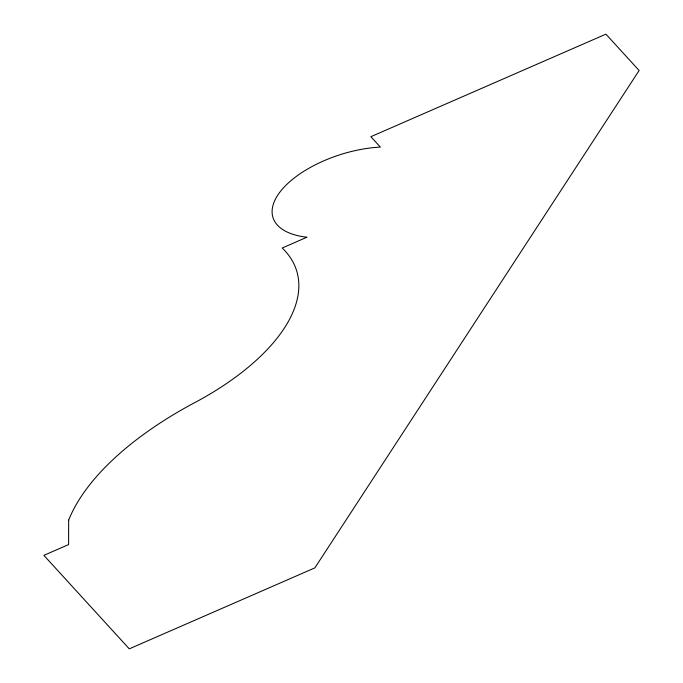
<?xml version="1.0" encoding="UTF-8"?>
<svg xmlns="http://www.w3.org/2000/svg" width="683" height="683" viewBox="0 0 683 683"><rect width="100%" height="100%" fill="white"/><g stroke="black" fill="none" stroke-linecap="round" stroke-linejoin="round"><path stroke-width="1.02" d="M68.659 520.122L68.616 544.564L43.874 555.364L129.275 648.85L314.854 567.889L639.126 70.503L605.915 34.15L370.852 136.702L380.337 147.093A83.403 39.665 -17.6 0 0 281.106 190.583A83.403 39.665 -17.6 0 0 306.94 237.214L282.199 248.014A214.932 102.228 -17.6 0 1 197.267 401.28A272.799 129.753 -17.6 0 0 68.659 520.122"/></g></svg>
